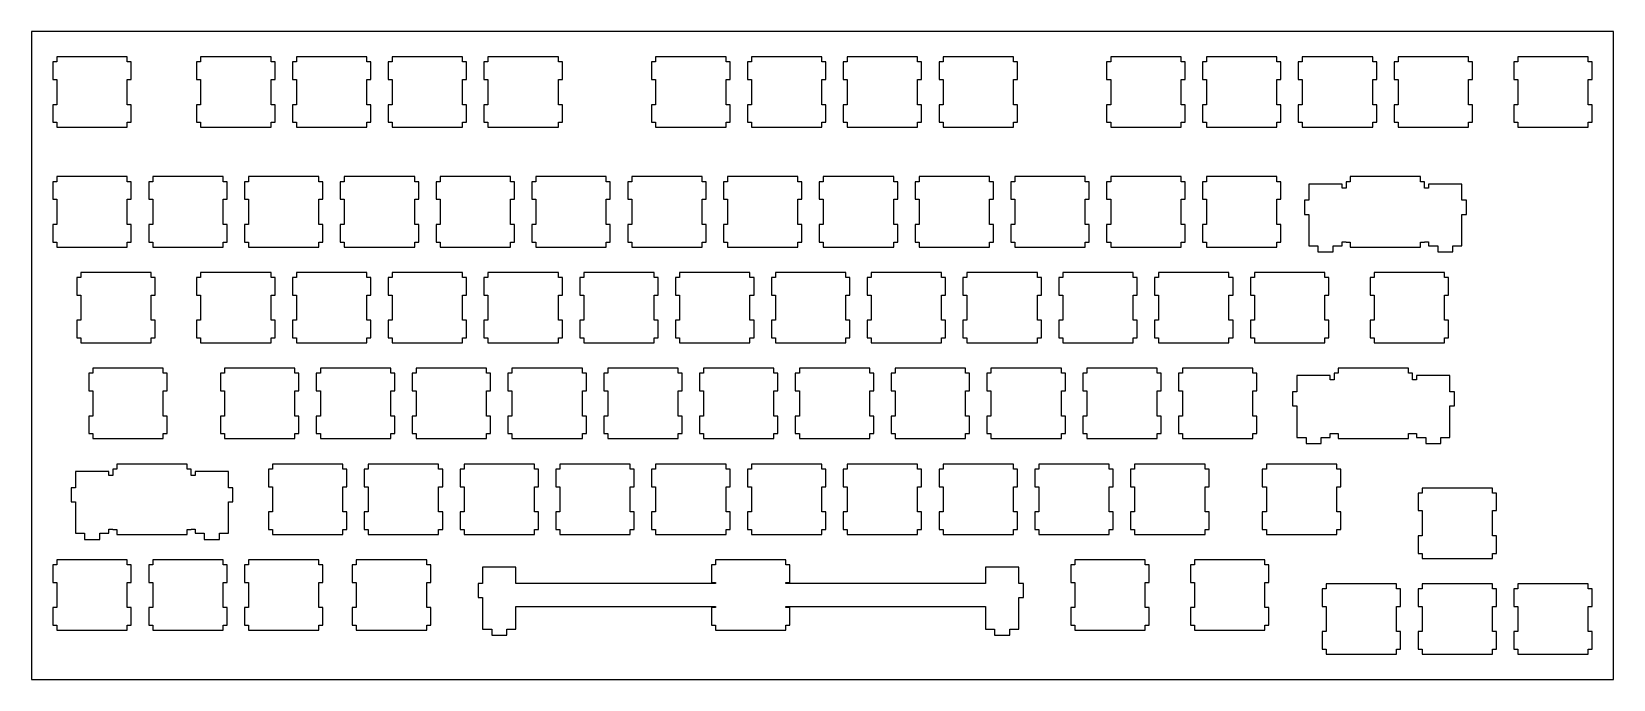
# Model space of a CAD drawing. Header units: millimetres. Extents: x 0 to 315, y 0 to 129.
import ezdxf

# ---------------------------------------------------------------- set-up
doc = ezdxf.new("R2010")
doc.units = ezdxf.units.MM
doc.layers.add('Layer1', color=7, linetype='CONTINUOUS')

msp = doc.modelspace()

# ---------------------------------------------------------------- linework, layer by layer
at = {"layer": 'Layer1'}
for points in [[(0, 0), (314.538, 0), (314.538, 128.8), (0, 128.8), (0, 0)], [(19.025, 110.775), (19.825, 110.775), (19.825, 114.275), (19.025, 114.275), (19.025, 119.275), (19.825, 119.275), (19.825, 122.775), (19.025, 122.775), (19.025, 123.775), (5.025, 123.775), (5.025, 122.775), (4.225, 122.775), (4.225, 119.275), (5.025, 119.275), (5.025, 114.275), (4.225, 114.275), (4.225, 110.775), (5.025, 110.775), (5.025, 109.775), (19.025, 109.775), (19.025, 110.775)], [(47.6, 110.775), (48.4, 110.775), (48.4, 114.275), (47.6, 114.275), (47.6, 119.275), (48.4, 119.275), (48.4, 122.775), (47.6, 122.775), (47.6, 123.775), (33.6, 123.775), (33.6, 122.775), (32.8, 122.775), (32.8, 119.275), (33.6, 119.275), (33.6, 114.275), (32.8, 114.275), (32.8, 110.775), (33.6, 110.775), (33.6, 109.775), (47.6, 109.775), (47.6, 110.775)], [(66.65, 110.775), (67.45, 110.775), (67.45, 114.275), (66.65, 114.275), (66.65, 119.275), (67.45, 119.275), (67.45, 122.775), (66.65, 122.775), (66.65, 123.775), (52.65, 123.775), (52.65, 122.775), (51.85, 122.775), (51.85, 119.275), (52.65, 119.275), (52.65, 114.275), (51.85, 114.275), (51.85, 110.775), (52.65, 110.775), (52.65, 109.775), (66.65, 109.775), (66.65, 110.775)], [(85.7, 110.775), (86.5, 110.775), (86.5, 114.275), (85.7, 114.275), (85.7, 119.275), (86.5, 119.275), (86.5, 122.775), (85.7, 122.775), (85.7, 123.775), (71.7, 123.775), (71.7, 122.775), (70.9, 122.775), (70.9, 119.275), (71.7, 119.275), (71.7, 114.275), (70.9, 114.275), (70.9, 110.775), (71.7, 110.775), (71.7, 109.775), (85.7, 109.775), (85.7, 110.775)], [(104.75, 110.775), (105.55, 110.775), (105.55, 114.275), (104.75, 114.275), (104.75, 119.275), (105.55, 119.275), (105.55, 122.775), (104.75, 122.775), (104.75, 123.775), (90.75, 123.775), (90.75, 122.775), (89.95, 122.775), (89.95, 119.275), (90.75, 119.275), (90.75, 114.275), (89.95, 114.275), (89.95, 110.775), (90.75, 110.775), (90.75, 109.775), (104.75, 109.775), (104.75, 110.775)], [(138.088, 110.775), (138.888, 110.775), (138.888, 114.275), (138.088, 114.275), (138.088, 119.275), (138.888, 119.275), (138.888, 122.775), (138.088, 122.775), (138.088, 123.775), (124.088, 123.775), (124.088, 122.775), (123.288, 122.775), (123.288, 119.275), (124.088, 119.275), (124.088, 114.275), (123.288, 114.275), (123.288, 110.775), (124.088, 110.775), (124.088, 109.775), (138.088, 109.775), (138.088, 110.775)], [(157.138, 110.775), (157.938, 110.775), (157.938, 114.275), (157.138, 114.275), (157.138, 119.275), (157.938, 119.275), (157.938, 122.775), (157.138, 122.775), (157.138, 123.775), (143.138, 123.775), (143.138, 122.775), (142.338, 122.775), (142.338, 119.275), (143.138, 119.275), (143.138, 114.275), (142.338, 114.275), (142.338, 110.775), (143.138, 110.775), (143.138, 109.775), (157.138, 109.775), (157.138, 110.775)], [(176.188, 110.775), (176.988, 110.775), (176.988, 114.275), (176.188, 114.275), (176.188, 119.275), (176.988, 119.275), (176.988, 122.775), (176.188, 122.775), (176.188, 123.775), (162.188, 123.775), (162.188, 122.775), (161.388, 122.775), (161.388, 119.275), (162.188, 119.275), (162.188, 114.275), (161.388, 114.275), (161.388, 110.775), (162.188, 110.775), (162.188, 109.775), (176.188, 109.775), (176.188, 110.775)], [(195.238, 110.775), (196.038, 110.775), (196.038, 114.275), (195.238, 114.275), (195.238, 119.275), (196.038, 119.275), (196.038, 122.775), (195.238, 122.775), (195.238, 123.775), (181.238, 123.775), (181.238, 122.775), (180.438, 122.775), (180.438, 119.275), (181.238, 119.275), (181.238, 114.275), (180.438, 114.275), (180.438, 110.775), (181.238, 110.775), (181.238, 109.775), (195.238, 109.775), (195.238, 110.775)], [(228.575, 110.775), (229.375, 110.775), (229.375, 114.275), (228.575, 114.275), (228.575, 119.275), (229.375, 119.275), (229.375, 122.775), (228.575, 122.775), (228.575, 123.775), (214.575, 123.775), (214.575, 122.775), (213.775, 122.775), (213.775, 119.275), (214.575, 119.275), (214.575, 114.275), (213.775, 114.275), (213.775, 110.775), (214.575, 110.775), (214.575, 109.775), (228.575, 109.775), (228.575, 110.775)], [(247.625, 110.775), (248.425, 110.775), (248.425, 114.275), (247.625, 114.275), (247.625, 119.275), (248.425, 119.275), (248.425, 122.775), (247.625, 122.775), (247.625, 123.775), (233.625, 123.775), (233.625, 122.775), (232.825, 122.775), (232.825, 119.275), (233.625, 119.275), (233.625, 114.275), (232.825, 114.275), (232.825, 110.775), (233.625, 110.775), (233.625, 109.775), (247.625, 109.775), (247.625, 110.775)], [(266.675, 110.775), (267.475, 110.775), (267.475, 114.275), (266.675, 114.275), (266.675, 119.275), (267.475, 119.275), (267.475, 122.775), (266.675, 122.775), (266.675, 123.775), (252.675, 123.775), (252.675, 122.775), (251.875, 122.775), (251.875, 119.275), (252.675, 119.275), (252.675, 114.275), (251.875, 114.275), (251.875, 110.775), (252.675, 110.775), (252.675, 109.775), (266.675, 109.775), (266.675, 110.775)], [(285.725, 110.775), (286.525, 110.775), (286.525, 114.275), (285.725, 114.275), (285.725, 119.275), (286.525, 119.275), (286.525, 122.775), (285.725, 122.775), (285.725, 123.775), (271.725, 123.775), (271.725, 122.775), (270.925, 122.775), (270.925, 119.275), (271.725, 119.275), (271.725, 114.275), (270.925, 114.275), (270.925, 110.775), (271.725, 110.775), (271.725, 109.775), (285.725, 109.775), (285.725, 110.775)], [(309.537, 110.775), (310.338, 110.775), (310.338, 114.275), (309.537, 114.275), (309.537, 119.275), (310.338, 119.275), (310.338, 122.775), (309.537, 122.775), (309.537, 123.775), (295.537, 123.775), (295.537, 122.775), (294.737, 122.775), (294.737, 119.275), (295.537, 119.275), (295.537, 114.275), (294.737, 114.275), (294.737, 110.775), (295.537, 110.775), (295.537, 109.775), (309.537, 109.775), (309.537, 110.775)], [(19.025, 86.963), (19.825, 86.963), (19.825, 90.463), (19.025, 90.463), (19.025, 95.463), (19.825, 95.463), (19.825, 98.963), (19.025, 98.963), (19.025, 99.963), (5.025, 99.963), (5.025, 98.963), (4.225, 98.963), (4.225, 95.463), (5.025, 95.463), (5.025, 90.463), (4.225, 90.463), (4.225, 86.963), (5.025, 86.963), (5.025, 85.963), (19.025, 85.963), (19.025, 86.963)], [(38.075, 86.963), (38.875, 86.963), (38.875, 90.463), (38.075, 90.463), (38.075, 95.463), (38.875, 95.463), (38.875, 98.963), (38.075, 98.963), (38.075, 99.963), (24.075, 99.963), (24.075, 98.963), (23.275, 98.963), (23.275, 95.463), (24.075, 95.463), (24.075, 90.463), (23.275, 90.463), (23.275, 86.963), (24.075, 86.963), (24.075, 85.963), (38.075, 85.963), (38.075, 86.963)], [(57.125, 86.963), (57.925, 86.963), (57.925, 90.463), (57.125, 90.463), (57.125, 95.463), (57.925, 95.463), (57.925, 98.963), (57.125, 98.963), (57.125, 99.963), (43.125, 99.963), (43.125, 98.963), (42.325, 98.963), (42.325, 95.463), (43.125, 95.463), (43.125, 90.463), (42.325, 90.463), (42.325, 86.963), (43.125, 86.963), (43.125, 85.963), (57.125, 85.963), (57.125, 86.963)], [(76.175, 86.963), (76.975, 86.963), (76.975, 90.463), (76.175, 90.463), (76.175, 95.463), (76.975, 95.463), (76.975, 98.963), (76.175, 98.963), (76.175, 99.963), (62.175, 99.963), (62.175, 98.963), (61.375, 98.963), (61.375, 95.463), (62.175, 95.463), (62.175, 90.463), (61.375, 90.463), (61.375, 86.963), (62.175, 86.963), (62.175, 85.963), (76.175, 85.963), (76.175, 86.963)], [(95.225, 86.963), (96.025, 86.963), (96.025, 90.463), (95.225, 90.463), (95.225, 95.463), (96.025, 95.463), (96.025, 98.963), (95.225, 98.963), (95.225, 99.963), (81.225, 99.963), (81.225, 98.963), (80.425, 98.963), (80.425, 95.463), (81.225, 95.463), (81.225, 90.463), (80.425, 90.463), (80.425, 86.963), (81.225, 86.963), (81.225, 85.963), (95.225, 85.963), (95.225, 86.963)], [(114.275, 86.963), (115.075, 86.963), (115.075, 90.463), (114.275, 90.463), (114.275, 95.463), (115.075, 95.463), (115.075, 98.963), (114.275, 98.963), (114.275, 99.963), (100.275, 99.963), (100.275, 98.963), (99.475, 98.963), (99.475, 95.463), (100.275, 95.463), (100.275, 90.463), (99.475, 90.463), (99.475, 86.963), (100.275, 86.963), (100.275, 85.963), (114.275, 85.963), (114.275, 86.963)], [(133.325, 86.963), (134.125, 86.963), (134.125, 90.463), (133.325, 90.463), (133.325, 95.463), (134.125, 95.463), (134.125, 98.963), (133.325, 98.963), (133.325, 99.963), (119.325, 99.963), (119.325, 98.963), (118.525, 98.963), (118.525, 95.463), (119.325, 95.463), (119.325, 90.463), (118.525, 90.463), (118.525, 86.963), (119.325, 86.963), (119.325, 85.963), (133.325, 85.963), (133.325, 86.963)], [(152.375, 86.963), (153.175, 86.963), (153.175, 90.463), (152.375, 90.463), (152.375, 95.463), (153.175, 95.463), (153.175, 98.963), (152.375, 98.963), (152.375, 99.963), (138.375, 99.963), (138.375, 98.963), (137.575, 98.963), (137.575, 95.463), (138.375, 95.463), (138.375, 90.463), (137.575, 90.463), (137.575, 86.963), (138.375, 86.963), (138.375, 85.963), (152.375, 85.963), (152.375, 86.963)], [(171.425, 86.963), (172.225, 86.963), (172.225, 90.463), (171.425, 90.463), (171.425, 95.463), (172.225, 95.463), (172.225, 98.963), (171.425, 98.963), (171.425, 99.963), (157.425, 99.963), (157.425, 98.963), (156.625, 98.963), (156.625, 95.463), (157.425, 95.463), (157.425, 90.463), (156.625, 90.463), (156.625, 86.963), (157.425, 86.963), (157.425, 85.963), (171.425, 85.963), (171.425, 86.963)], [(190.475, 86.963), (191.275, 86.963), (191.275, 90.463), (190.475, 90.463), (190.475, 95.463), (191.275, 95.463), (191.275, 98.963), (190.475, 98.963), (190.475, 99.963), (176.475, 99.963), (176.475, 98.963), (175.675, 98.963), (175.675, 95.463), (176.475, 95.463), (176.475, 90.463), (175.675, 90.463), (175.675, 86.963), (176.475, 86.963), (176.475, 85.963), (190.475, 85.963), (190.475, 86.963)], [(209.525, 86.963), (210.325, 86.963), (210.325, 90.463), (209.525, 90.463), (209.525, 95.463), (210.325, 95.463), (210.325, 98.963), (209.525, 98.963), (209.525, 99.963), (195.525, 99.963), (195.525, 98.963), (194.725, 98.963), (194.725, 95.463), (195.525, 95.463), (195.525, 90.463), (194.725, 90.463), (194.725, 86.963), (195.525, 86.963), (195.525, 85.963), (209.525, 85.963), (209.525, 86.963)], [(228.575, 86.963), (229.375, 86.963), (229.375, 90.463), (228.575, 90.463), (228.575, 95.463), (229.375, 95.463), (229.375, 98.963), (228.575, 98.963), (228.575, 99.963), (214.575, 99.963), (214.575, 98.963), (213.775, 98.963), (213.775, 95.463), (214.575, 95.463), (214.575, 90.463), (213.775, 90.463), (213.775, 86.963), (214.575, 86.963), (214.575, 85.963), (228.575, 85.963), (228.575, 86.963)], [(247.625, 86.963), (248.425, 86.963), (248.425, 90.463), (247.625, 90.463), (247.625, 95.463), (248.425, 95.463), (248.425, 98.963), (247.625, 98.963), (247.625, 99.963), (233.625, 99.963), (233.625, 98.963), (232.825, 98.963), (232.825, 95.463), (233.625, 95.463), (233.625, 90.463), (232.825, 90.463), (232.825, 86.963), (233.625, 86.963), (233.625, 85.963), (247.625, 85.963), (247.625, 86.963)], [(258.8, 86.193), (260.625, 86.193), (260.625, 86.993), (261.4, 86.993), (261.4, 86.963), (262.2, 86.963), (262.2, 85.963), (276.2, 85.963), (276.2, 86.963), (277, 86.963), (277, 86.993), (277.775, 86.993), (277.775, 86.193), (279.6, 86.193), (279.6, 84.992), (282.6, 84.992), (282.6, 86.193), (284.425, 86.193), (284.425, 92.463), (285.3, 92.463), (285.3, 95.263), (284.425, 95.263), (284.425, 98.493), (277.775, 98.493), (277.775, 97.693), (277, 97.693), (277, 98.963), (276.2, 98.963), (276.2, 99.963), (262.2, 99.963), (262.2, 98.963), (261.4, 98.963), (261.4, 97.693), (260.625, 97.693), (260.625, 98.493), (253.975, 98.493), (253.975, 95.263), (253.1, 95.263), (253.1, 92.463), (253.975, 92.463), (253.975, 86.193), (255.8, 86.193), (255.8, 84.992), (258.8, 84.992), (258.8, 86.193)], [(23.788, 67.913), (24.588, 67.913), (24.588, 71.413), (23.788, 71.413), (23.788, 76.413), (24.588, 76.413), (24.588, 79.913), (23.788, 79.913), (23.788, 80.913), (9.788, 80.913), (9.788, 79.913), (8.988, 79.913), (8.988, 76.413), (9.788, 76.413), (9.788, 71.413), (8.988, 71.413), (8.988, 67.913), (9.788, 67.913), (9.788, 66.913), (23.788, 66.913), (23.788, 67.913)], [(47.6, 67.913), (48.4, 67.913), (48.4, 71.413), (47.6, 71.413), (47.6, 76.413), (48.4, 76.413), (48.4, 79.913), (47.6, 79.913), (47.6, 80.913), (33.6, 80.913), (33.6, 79.913), (32.8, 79.913), (32.8, 76.413), (33.6, 76.413), (33.6, 71.413), (32.8, 71.413), (32.8, 67.913), (33.6, 67.913), (33.6, 66.913), (47.6, 66.913), (47.6, 67.913)], [(66.65, 67.913), (67.45, 67.913), (67.45, 71.413), (66.65, 71.413), (66.65, 76.413), (67.45, 76.413), (67.45, 79.913), (66.65, 79.913), (66.65, 80.913), (52.65, 80.913), (52.65, 79.913), (51.85, 79.913), (51.85, 76.413), (52.65, 76.413), (52.65, 71.413), (51.85, 71.413), (51.85, 67.913), (52.65, 67.913), (52.65, 66.913), (66.65, 66.913), (66.65, 67.913)], [(85.7, 67.913), (86.5, 67.913), (86.5, 71.413), (85.7, 71.413), (85.7, 76.413), (86.5, 76.413), (86.5, 79.913), (85.7, 79.913), (85.7, 80.913), (71.7, 80.913), (71.7, 79.913), (70.9, 79.913), (70.9, 76.413), (71.7, 76.413), (71.7, 71.413), (70.9, 71.413), (70.9, 67.913), (71.7, 67.913), (71.7, 66.913), (85.7, 66.913), (85.7, 67.913)], [(104.75, 67.913), (105.55, 67.913), (105.55, 71.413), (104.75, 71.413), (104.75, 76.413), (105.55, 76.413), (105.55, 79.913), (104.75, 79.913), (104.75, 80.913), (90.75, 80.913), (90.75, 79.913), (89.95, 79.913), (89.95, 76.413), (90.75, 76.413), (90.75, 71.413), (89.95, 71.413), (89.95, 67.913), (90.75, 67.913), (90.75, 66.913), (104.75, 66.913), (104.75, 67.913)], [(123.8, 67.913), (124.6, 67.913), (124.6, 71.413), (123.8, 71.413), (123.8, 76.413), (124.6, 76.413), (124.6, 79.913), (123.8, 79.913), (123.8, 80.913), (109.8, 80.913), (109.8, 79.913), (109, 79.913), (109, 76.413), (109.8, 76.413), (109.8, 71.413), (109, 71.413), (109, 67.913), (109.8, 67.913), (109.8, 66.913), (123.8, 66.913), (123.8, 67.913)], [(142.85, 67.913), (143.65, 67.913), (143.65, 71.413), (142.85, 71.413), (142.85, 76.413), (143.65, 76.413), (143.65, 79.913), (142.85, 79.913), (142.85, 80.913), (128.85, 80.913), (128.85, 79.913), (128.05, 79.913), (128.05, 76.413), (128.85, 76.413), (128.85, 71.413), (128.05, 71.413), (128.05, 67.913), (128.85, 67.913), (128.85, 66.913), (142.85, 66.913), (142.85, 67.913)], [(161.9, 67.913), (162.7, 67.913), (162.7, 71.413), (161.9, 71.413), (161.9, 76.413), (162.7, 76.413), (162.7, 79.913), (161.9, 79.913), (161.9, 80.913), (147.9, 80.913), (147.9, 79.913), (147.1, 79.913), (147.1, 76.413), (147.9, 76.413), (147.9, 71.413), (147.1, 71.413), (147.1, 67.913), (147.9, 67.913), (147.9, 66.913), (161.9, 66.913), (161.9, 67.913)], [(180.95, 67.913), (181.75, 67.913), (181.75, 71.413), (180.95, 71.413), (180.95, 76.413), (181.75, 76.413), (181.75, 79.913), (180.95, 79.913), (180.95, 80.913), (166.95, 80.913), (166.95, 79.913), (166.15, 79.913), (166.15, 76.413), (166.95, 76.413), (166.95, 71.413), (166.15, 71.413), (166.15, 67.913), (166.95, 67.913), (166.95, 66.913), (180.95, 66.913), (180.95, 67.913)], [(200, 67.913), (200.8, 67.913), (200.8, 71.413), (200, 71.413), (200, 76.413), (200.8, 76.413), (200.8, 79.913), (200, 79.913), (200, 80.913), (186, 80.913), (186, 79.913), (185.2, 79.913), (185.2, 76.413), (186, 76.413), (186, 71.413), (185.2, 71.413), (185.2, 67.913), (186, 67.913), (186, 66.913), (200, 66.913), (200, 67.913)], [(219.05, 67.913), (219.85, 67.913), (219.85, 71.413), (219.05, 71.413), (219.05, 76.413), (219.85, 76.413), (219.85, 79.913), (219.05, 79.913), (219.05, 80.913), (205.05, 80.913), (205.05, 79.913), (204.25, 79.913), (204.25, 76.413), (205.05, 76.413), (205.05, 71.413), (204.25, 71.413), (204.25, 67.913), (205.05, 67.913), (205.05, 66.913), (219.05, 66.913), (219.05, 67.913)], [(238.1, 67.913), (238.9, 67.913), (238.9, 71.413), (238.1, 71.413), (238.1, 76.413), (238.9, 76.413), (238.9, 79.913), (238.1, 79.913), (238.1, 80.913), (224.1, 80.913), (224.1, 79.913), (223.3, 79.913), (223.3, 76.413), (224.1, 76.413), (224.1, 71.413), (223.3, 71.413), (223.3, 67.913), (224.1, 67.913), (224.1, 66.913), (238.1, 66.913), (238.1, 67.913)], [(257.15, 67.913), (257.95, 67.913), (257.95, 71.413), (257.15, 71.413), (257.15, 76.413), (257.95, 76.413), (257.95, 79.913), (257.15, 79.913), (257.15, 80.913), (243.15, 80.913), (243.15, 79.913), (242.35, 79.913), (242.35, 76.413), (243.15, 76.413), (243.15, 71.413), (242.35, 71.413), (242.35, 67.913), (243.15, 67.913), (243.15, 66.913), (257.15, 66.913), (257.15, 67.913)], [(280.963, 67.913), (281.763, 67.913), (281.763, 71.413), (280.963, 71.413), (280.963, 76.413), (281.763, 76.413), (281.763, 79.913), (280.963, 79.913), (280.963, 80.913), (266.963, 80.913), (266.963, 79.913), (266.163, 79.913), (266.163, 76.413), (266.963, 76.413), (266.963, 71.413), (266.163, 71.413), (266.163, 67.913), (266.963, 67.913), (266.963, 66.913), (280.963, 66.913), (280.963, 67.913)], [(26.169, 48.863), (26.969, 48.863), (26.969, 52.363), (26.169, 52.363), (26.169, 57.363), (26.969, 57.363), (26.969, 60.863), (26.169, 60.863), (26.169, 61.863), (12.169, 61.863), (12.169, 60.863), (11.369, 60.863), (11.369, 57.363), (12.169, 57.363), (12.169, 52.363), (11.369, 52.363), (11.369, 48.863), (12.169, 48.863), (12.169, 47.863), (26.169, 47.863), (26.169, 48.863)], [(52.363, 48.863), (53.162, 48.863), (53.162, 52.363), (52.363, 52.363), (52.363, 57.363), (53.162, 57.363), (53.162, 60.863), (52.363, 60.863), (52.363, 61.863), (38.363, 61.863), (38.363, 60.863), (37.563, 60.863), (37.563, 57.363), (38.363, 57.363), (38.363, 52.363), (37.563, 52.363), (37.563, 48.863), (38.363, 48.863), (38.363, 47.863), (52.363, 47.863), (52.363, 48.863)], [(71.413, 48.863), (72.213, 48.863), (72.213, 52.363), (71.413, 52.363), (71.413, 57.363), (72.213, 57.363), (72.213, 60.863), (71.413, 60.863), (71.413, 61.863), (57.413, 61.863), (57.413, 60.863), (56.613, 60.863), (56.613, 57.363), (57.413, 57.363), (57.413, 52.363), (56.613, 52.363), (56.613, 48.863), (57.413, 48.863), (57.413, 47.863), (71.413, 47.863), (71.413, 48.863)], [(90.463, 48.863), (91.263, 48.863), (91.263, 52.363), (90.463, 52.363), (90.463, 57.363), (91.263, 57.363), (91.263, 60.863), (90.463, 60.863), (90.463, 61.863), (76.463, 61.863), (76.463, 60.863), (75.663, 60.863), (75.663, 57.363), (76.463, 57.363), (76.463, 52.363), (75.663, 52.363), (75.663, 48.863), (76.463, 48.863), (76.463, 47.863), (90.463, 47.863), (90.463, 48.863)], [(109.513, 48.863), (110.313, 48.863), (110.313, 52.363), (109.513, 52.363), (109.513, 57.363), (110.313, 57.363), (110.313, 60.863), (109.513, 60.863), (109.513, 61.863), (95.513, 61.863), (95.513, 60.863), (94.713, 60.863), (94.713, 57.363), (95.513, 57.363), (95.513, 52.363), (94.713, 52.363), (94.713, 48.863), (95.513, 48.863), (95.513, 47.863), (109.513, 47.863), (109.513, 48.863)], [(128.563, 48.863), (129.363, 48.863), (129.363, 52.363), (128.563, 52.363), (128.563, 57.363), (129.363, 57.363), (129.363, 60.863), (128.563, 60.863), (128.563, 61.863), (114.563, 61.863), (114.563, 60.863), (113.763, 60.863), (113.763, 57.363), (114.563, 57.363), (114.563, 52.363), (113.763, 52.363), (113.763, 48.863), (114.563, 48.863), (114.563, 47.863), (128.563, 47.863), (128.563, 48.863)], [(147.613, 48.863), (148.413, 48.863), (148.413, 52.363), (147.613, 52.363), (147.613, 57.363), (148.413, 57.363), (148.413, 60.863), (147.613, 60.863), (147.613, 61.863), (133.613, 61.863), (133.613, 60.863), (132.813, 60.863), (132.813, 57.363), (133.613, 57.363), (133.613, 52.363), (132.813, 52.363), (132.813, 48.863), (133.613, 48.863), (133.613, 47.863), (147.613, 47.863), (147.613, 48.863)], [(166.663, 48.863), (167.463, 48.863), (167.463, 52.363), (166.663, 52.363), (166.663, 57.363), (167.463, 57.363), (167.463, 60.863), (166.663, 60.863), (166.663, 61.863), (152.663, 61.863), (152.663, 60.863), (151.863, 60.863), (151.863, 57.363), (152.663, 57.363), (152.663, 52.363), (151.863, 52.363), (151.863, 48.863), (152.663, 48.863), (152.663, 47.863), (166.663, 47.863), (166.663, 48.863)], [(185.713, 48.863), (186.513, 48.863), (186.513, 52.363), (185.713, 52.363), (185.713, 57.363), (186.513, 57.363), (186.513, 60.863), (185.713, 60.863), (185.713, 61.863), (171.713, 61.863), (171.713, 60.863), (170.913, 60.863), (170.913, 57.363), (171.713, 57.363), (171.713, 52.363), (170.913, 52.363), (170.913, 48.863), (171.713, 48.863), (171.713, 47.863), (185.713, 47.863), (185.713, 48.863)], [(204.763, 48.863), (205.563, 48.863), (205.563, 52.363), (204.763, 52.363), (204.763, 57.363), (205.563, 57.363), (205.563, 60.863), (204.763, 60.863), (204.763, 61.863), (190.763, 61.863), (190.763, 60.863), (189.963, 60.863), (189.963, 57.363), (190.763, 57.363), (190.763, 52.363), (189.963, 52.363), (189.963, 48.863), (190.763, 48.863), (190.763, 47.863), (204.763, 47.863), (204.763, 48.863)], [(223.813, 48.863), (224.613, 48.863), (224.613, 52.363), (223.813, 52.363), (223.813, 57.363), (224.613, 57.363), (224.613, 60.863), (223.813, 60.863), (223.813, 61.863), (209.813, 61.863), (209.813, 60.863), (209.013, 60.863), (209.013, 57.363), (209.813, 57.363), (209.813, 52.363), (209.013, 52.363), (209.013, 48.863), (209.813, 48.863), (209.813, 47.863), (223.813, 47.863), (223.813, 48.863)], [(242.863, 48.863), (243.663, 48.863), (243.663, 52.363), (242.863, 52.363), (242.863, 57.363), (243.663, 57.363), (243.663, 60.863), (242.863, 60.863), (242.863, 61.863), (228.863, 61.863), (228.863, 60.863), (228.063, 60.863), (228.063, 57.363), (228.863, 57.363), (228.863, 52.363), (228.063, 52.363), (228.063, 48.863), (228.863, 48.863), (228.863, 47.863), (242.863, 47.863), (242.863, 48.863)], [(256.419, 48.092), (258.244, 48.092), (258.244, 48.893), (259.019, 48.893), (259.019, 48.863), (259.819, 48.863), (259.819, 47.863), (273.819, 47.863), (273.819, 48.863), (274.619, 48.863), (274.619, 48.893), (275.394, 48.893), (275.394, 48.092), (277.219, 48.092), (277.219, 46.893), (280.219, 46.893), (280.219, 48.092), (282.044, 48.092), (282.044, 54.363), (282.919, 54.363), (282.919, 57.163), (282.044, 57.163), (282.044, 60.393), (275.394, 60.393), (275.394, 59.592), (274.619, 59.592), (274.619, 60.863), (273.819, 60.863), (273.819, 61.863), (259.819, 61.863), (259.819, 60.863), (259.019, 60.863), (259.019, 59.592), (258.244, 59.592), (258.244, 60.393), (251.594, 60.393), (251.594, 57.163), (250.719, 57.163), (250.719, 54.363), (251.594, 54.363), (251.594, 48.092), (253.419, 48.092), (253.419, 46.893), (256.419, 46.893), (256.419, 48.092)], [(13.531, 29.042), (15.356, 29.042), (15.356, 29.842), (16.131, 29.842), (16.131, 29.812), (16.931, 29.812), (16.931, 28.812), (30.931, 28.812), (30.931, 29.812), (31.731, 29.812), (31.731, 29.842), (32.506, 29.842), (32.506, 29.042), (34.331, 29.042), (34.331, 27.842), (37.331, 27.842), (37.331, 29.042), (39.156, 29.042), (39.156, 35.312), (40.031, 35.312), (40.031, 38.113), (39.156, 38.113), (39.156, 41.342), (32.506, 41.342), (32.506, 40.542), (31.731, 40.542), (31.731, 41.812), (30.931, 41.812), (30.931, 42.812), (16.931, 42.812), (16.931, 41.812), (16.131, 41.812), (16.131, 40.542), (15.356, 40.542), (15.356, 41.342), (8.706, 41.342), (8.706, 38.113), (7.831, 38.113), (7.831, 35.312), (8.706, 35.312), (8.706, 29.042), (10.531, 29.042), (10.531, 27.842), (13.531, 27.842), (13.531, 29.042)], [(61.888, 29.812), (62.688, 29.812), (62.688, 33.312), (61.888, 33.312), (61.888, 38.312), (62.688, 38.312), (62.688, 41.812), (61.888, 41.812), (61.888, 42.812), (47.888, 42.812), (47.888, 41.812), (47.088, 41.812), (47.088, 38.312), (47.888, 38.312), (47.888, 33.312), (47.088, 33.312), (47.088, 29.812), (47.888, 29.812), (47.888, 28.812), (61.888, 28.812), (61.888, 29.812)], [(80.938, 29.812), (81.738, 29.812), (81.738, 33.312), (80.938, 33.312), (80.938, 38.312), (81.738, 38.312), (81.738, 41.812), (80.938, 41.812), (80.938, 42.812), (66.938, 42.812), (66.938, 41.812), (66.138, 41.812), (66.138, 38.312), (66.938, 38.312), (66.938, 33.312), (66.138, 33.312), (66.138, 29.812), (66.938, 29.812), (66.938, 28.812), (80.938, 28.812), (80.938, 29.812)], [(99.988, 29.812), (100.788, 29.812), (100.788, 33.312), (99.988, 33.312), (99.988, 38.312), (100.788, 38.312), (100.788, 41.812), (99.988, 41.812), (99.988, 42.812), (85.988, 42.812), (85.988, 41.812), (85.188, 41.812), (85.188, 38.312), (85.988, 38.312), (85.988, 33.312), (85.188, 33.312), (85.188, 29.812), (85.988, 29.812), (85.988, 28.812), (99.988, 28.812), (99.988, 29.812)], [(119.038, 29.812), (119.838, 29.812), (119.838, 33.312), (119.038, 33.312), (119.038, 38.312), (119.838, 38.312), (119.838, 41.812), (119.038, 41.812), (119.038, 42.812), (105.038, 42.812), (105.038, 41.812), (104.238, 41.812), (104.238, 38.312), (105.038, 38.312), (105.038, 33.312), (104.238, 33.312), (104.238, 29.812), (105.038, 29.812), (105.038, 28.812), (119.038, 28.812), (119.038, 29.812)], [(138.088, 29.812), (138.888, 29.812), (138.888, 33.312), (138.088, 33.312), (138.088, 38.312), (138.888, 38.312), (138.888, 41.812), (138.088, 41.812), (138.088, 42.812), (124.088, 42.812), (124.088, 41.812), (123.288, 41.812), (123.288, 38.312), (124.088, 38.312), (124.088, 33.312), (123.288, 33.312), (123.288, 29.812), (124.088, 29.812), (124.088, 28.812), (138.088, 28.812), (138.088, 29.812)], [(157.138, 29.812), (157.938, 29.812), (157.938, 33.312), (157.138, 33.312), (157.138, 38.312), (157.938, 38.312), (157.938, 41.812), (157.138, 41.812), (157.138, 42.812), (143.138, 42.812), (143.138, 41.812), (142.338, 41.812), (142.338, 38.312), (143.138, 38.312), (143.138, 33.312), (142.338, 33.312), (142.338, 29.812), (143.138, 29.812), (143.138, 28.812), (157.138, 28.812), (157.138, 29.812)], [(176.188, 29.812), (176.988, 29.812), (176.988, 33.312), (176.188, 33.312), (176.188, 38.312), (176.988, 38.312), (176.988, 41.812), (176.188, 41.812), (176.188, 42.812), (162.188, 42.812), (162.188, 41.812), (161.388, 41.812), (161.388, 38.312), (162.188, 38.312), (162.188, 33.312), (161.388, 33.312), (161.388, 29.812), (162.188, 29.812), (162.188, 28.812), (176.188, 28.812), (176.188, 29.812)], [(195.238, 29.812), (196.038, 29.812), (196.038, 33.312), (195.238, 33.312), (195.238, 38.312), (196.038, 38.312), (196.038, 41.812), (195.238, 41.812), (195.238, 42.812), (181.238, 42.812), (181.238, 41.812), (180.438, 41.812), (180.438, 38.312), (181.238, 38.312), (181.238, 33.312), (180.438, 33.312), (180.438, 29.812), (181.238, 29.812), (181.238, 28.812), (195.238, 28.812), (195.238, 29.812)], [(214.288, 29.812), (215.088, 29.812), (215.088, 33.312), (214.288, 33.312), (214.288, 38.312), (215.088, 38.312), (215.088, 41.812), (214.288, 41.812), (214.288, 42.812), (200.288, 42.812), (200.288, 41.812), (199.488, 41.812), (199.488, 38.312), (200.288, 38.312), (200.288, 33.312), (199.488, 33.312), (199.488, 29.812), (200.288, 29.812), (200.288, 28.812), (214.288, 28.812), (214.288, 29.812)], [(233.338, 29.812), (234.138, 29.812), (234.138, 33.312), (233.338, 33.312), (233.338, 38.312), (234.138, 38.312), (234.138, 41.812), (233.338, 41.812), (233.338, 42.812), (219.338, 42.812), (219.338, 41.812), (218.538, 41.812), (218.538, 38.312), (219.338, 38.312), (219.338, 33.312), (218.538, 33.312), (218.538, 29.812), (219.338, 29.812), (219.338, 28.812), (233.338, 28.812), (233.338, 29.812)], [(259.531, 29.812), (260.331, 29.812), (260.331, 33.312), (259.531, 33.312), (259.531, 38.312), (260.331, 38.312), (260.331, 41.812), (259.531, 41.812), (259.531, 42.812), (245.531, 42.812), (245.531, 41.812), (244.731, 41.812), (244.731, 38.312), (245.531, 38.312), (245.531, 33.312), (244.731, 33.312), (244.731, 29.812), (245.531, 29.812), (245.531, 28.812), (259.531, 28.812), (259.531, 29.812)], [(290.488, 25.05), (291.288, 25.05), (291.288, 28.55), (290.488, 28.55), (290.488, 33.55), (291.288, 33.55), (291.288, 37.05), (290.488, 37.05), (290.488, 38.05), (276.488, 38.05), (276.488, 37.05), (275.688, 37.05), (275.688, 33.55), (276.488, 33.55), (276.488, 28.55), (275.688, 28.55), (275.688, 25.05), (276.488, 25.05), (276.488, 24.05), (290.488, 24.05), (290.488, 25.05)], [(19.025, 10.762), (19.825, 10.762), (19.825, 14.262), (19.025, 14.262), (19.025, 19.262), (19.825, 19.262), (19.825, 22.762), (19.025, 22.762), (19.025, 23.762), (5.025, 23.762), (5.025, 22.762), (4.225, 22.762), (4.225, 19.262), (5.025, 19.262), (5.025, 14.262), (4.225, 14.262), (4.225, 10.762), (5.025, 10.762), (5.025, 9.762), (19.025, 9.762), (19.025, 10.762)], [(38.075, 10.762), (38.875, 10.762), (38.875, 14.262), (38.075, 14.262), (38.075, 19.262), (38.875, 19.262), (38.875, 22.762), (38.075, 22.762), (38.075, 23.762), (24.075, 23.762), (24.075, 22.762), (23.275, 22.762), (23.275, 19.262), (24.075, 19.262), (24.075, 14.262), (23.275, 14.262), (23.275, 10.762), (24.075, 10.762), (24.075, 9.762), (38.075, 9.762), (38.075, 10.762)], [(57.125, 10.762), (57.925, 10.762), (57.925, 14.262), (57.125, 14.262), (57.125, 19.262), (57.925, 19.262), (57.925, 22.762), (57.125, 22.762), (57.125, 23.762), (43.125, 23.762), (43.125, 22.762), (42.325, 22.762), (42.325, 19.262), (43.125, 19.262), (43.125, 14.262), (42.325, 14.262), (42.325, 10.762), (43.125, 10.762), (43.125, 9.762), (57.125, 9.762), (57.125, 10.762)], [(78.556, 10.762), (79.356, 10.762), (79.356, 14.262), (78.556, 14.262), (78.556, 19.262), (79.356, 19.262), (79.356, 22.762), (78.556, 22.762), (78.556, 23.762), (64.556, 23.762), (64.556, 22.762), (63.756, 22.762), (63.756, 19.262), (64.556, 19.262), (64.556, 14.262), (63.756, 14.262), (63.756, 10.762), (64.556, 10.762), (64.556, 9.762), (78.556, 9.762), (78.556, 10.762)], [(94.494, 9.992), (96.319, 9.992), (96.319, 14.463), (135.994, 14.463), (135.994, 14.262), (135.194, 14.262), (135.194, 10.762), (135.994, 10.762), (135.994, 9.762), (149.994, 9.762), (149.994, 10.762), (150.794, 10.762), (150.794, 14.262), (149.994, 14.262), (149.994, 14.463), (189.669, 14.463), (189.669, 9.992), (191.494, 9.992), (191.494, 8.792), (194.494, 8.792), (194.494, 9.992), (196.319, 9.992), (196.319, 16.262), (197.219, 16.262), (197.219, 19.063), (196.319, 19.063), (196.319, 22.292), (189.669, 22.292), (189.669, 19.063), (188.769, 19.063), (188.769, 19.062), (149.994, 19.062), (149.994, 19.262), (150.794, 19.262), (150.794, 22.762), (149.994, 22.762), (149.994, 23.762), (135.994, 23.762), (135.994, 22.762), (135.194, 22.762), (135.194, 19.262), (135.994, 19.262), (135.994, 19.062), (97.219, 19.062), (97.219, 19.063), (96.319, 19.063), (96.319, 22.292), (89.669, 22.292), (89.669, 19.063), (88.769, 19.063), (88.769, 16.262), (89.669, 16.262), (89.669, 9.992), (91.494, 9.992), (91.494, 8.792), (94.494, 8.792), (94.494, 9.992)], [(221.431, 10.762), (222.231, 10.762), (222.231, 14.262), (221.431, 14.262), (221.431, 19.262), (222.231, 19.262), (222.231, 22.762), (221.431, 22.762), (221.431, 23.762), (207.431, 23.762), (207.431, 22.762), (206.631, 22.762), (206.631, 19.262), (207.431, 19.262), (207.431, 14.262), (206.631, 14.262), (206.631, 10.762), (207.431, 10.762), (207.431, 9.762), (221.431, 9.762), (221.431, 10.762)], [(245.244, 10.762), (246.044, 10.762), (246.044, 14.262), (245.244, 14.262), (245.244, 19.262), (246.044, 19.262), (246.044, 22.762), (245.244, 22.762), (245.244, 23.762), (231.244, 23.762), (231.244, 22.762), (230.444, 22.762), (230.444, 19.262), (231.244, 19.262), (231.244, 14.262), (230.444, 14.262), (230.444, 10.762), (231.244, 10.762), (231.244, 9.762), (245.244, 9.762), (245.244, 10.762)], [(271.438, 6), (272.238, 6), (272.238, 9.5), (271.438, 9.5), (271.438, 14.5), (272.238, 14.5), (272.238, 18), (271.438, 18), (271.438, 19), (257.438, 19), (257.438, 18), (256.638, 18), (256.638, 14.5), (257.438, 14.5), (257.438, 9.5), (256.638, 9.5), (256.638, 6), (257.438, 6), (257.438, 5), (271.438, 5), (271.438, 6)], [(290.488, 6), (291.288, 6), (291.288, 9.5), (290.488, 9.5), (290.488, 14.5), (291.288, 14.5), (291.288, 18), (290.488, 18), (290.488, 19), (276.488, 19), (276.488, 18), (275.688, 18), (275.688, 14.5), (276.488, 14.5), (276.488, 9.5), (275.688, 9.5), (275.688, 6), (276.488, 6), (276.488, 5), (290.488, 5), (290.488, 6)], [(309.537, 6), (310.338, 6), (310.338, 9.5), (309.537, 9.5), (309.537, 14.5), (310.338, 14.5), (310.338, 18), (309.537, 18), (309.537, 19), (295.537, 19), (295.537, 18), (294.737, 18), (294.737, 14.5), (295.537, 14.5), (295.537, 9.5), (294.737, 9.5), (294.737, 6), (295.537, 6), (295.537, 5), (309.537, 5), (309.537, 6)]]:
    msp.add_lwpolyline(points, close=True, dxfattribs=at)

doc.saveas('drawing.dxf')
